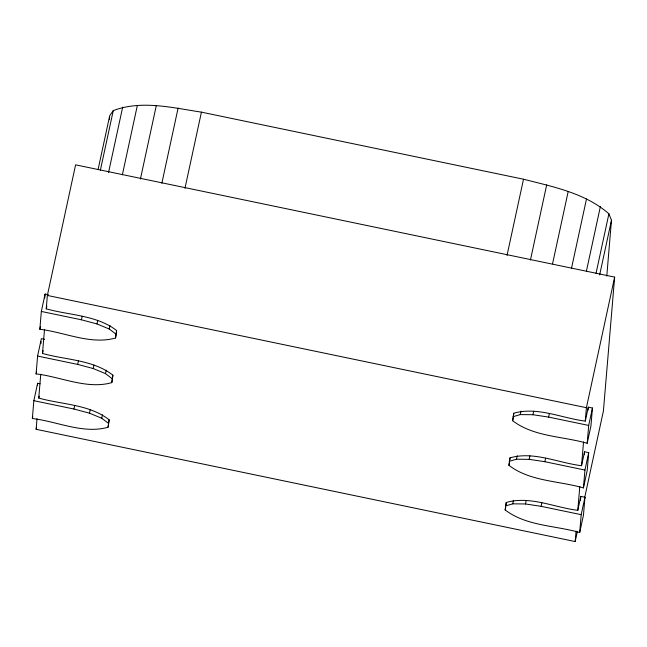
<?xml version="1.0" encoding="UTF-8"?>
<svg xmlns="http://www.w3.org/2000/svg" width="647" height="647" viewBox="0 0 647 647"><rect width="100%" height="100%" fill="white"/><g stroke="black" fill="none" stroke-linecap="round" stroke-linejoin="round"><path stroke-width="0.97" d="M40.753 374.265L38.755 398.067C62.072 404.642 89.302 404.286 109.141 419.782L108.057 427.238C83.309 434.339 56.807 421.294 32.35 418.528L33.846 400.679L37.615 383.267L40.106 383.784M44.497 329.647L42.5 353.448C65.816 360.023 93.047 359.667 112.885 375.163L111.802 382.62C87.054 389.729 60.551 376.675 36.095 373.909L37.591 356.06L41.359 338.648L44.683 339.343M584.516 498.344L603.416 410.95L614.65 277.102L75.602 164.839L47.368 295.444L46.244 308.829C69.561 315.404 96.791 315.049 116.63 330.544L115.546 338.001C90.798 345.11 64.296 332.057 39.839 329.291L41.335 311.45L45.104 294.029L48.428 294.725M37.445 385.248L37.615 383.267M40.939 343.606L41.109 341.624M44.772 298L45.104 294.029M577.302 531.737L575.175 541.555L36.135 429.293L37.016 418.779M109.383 119.711L109.634 116.735M108.057 427.238L109.141 419.782M111.802 382.62L112.885 375.163M115.546 338.001L116.63 330.544M505.153 509.933L506.245 502.484C529.893 495.602 554.382 507.483 577.795 510.329L580.812 496.395L584.961 497.26L583.465 515.101L579.696 532.521C555.094 525.404 526.237 526.14 505.153 509.933L505.719 507.321M508.906 465.322L509.99 457.866C533.638 450.983 558.126 462.856 581.54 465.711L584.556 451.776L588.705 452.641L587.209 470.49L583.44 487.903C558.838 480.786 529.982 481.53 508.906 465.322L509.464 462.71M512.65 420.704L513.734 413.247C537.382 406.365 561.871 418.245 585.284 421.092L588.301 407.157L592.45 408.022L590.954 425.872L587.185 443.284C562.591 436.175 533.735 436.911 512.65 420.704L513.403 417.218M505.994 505.461L506.245 502.484M509.82 459.847L509.99 457.866M513.564 415.237L513.734 413.247M575.175 541.555L576.056 531.041M577.795 510.329L579.793 486.528M581.54 465.711L583.537 441.909M585.284 421.092L586.408 407.707L614.65 277.102M580.472 500.357L580.812 496.395M584.306 454.752L584.556 451.776M588.05 410.133L588.301 407.157M579.696 532.521L581.192 514.672L584.961 497.26M583.44 487.903L584.945 470.054L588.705 452.641M587.185 443.284L588.689 425.435L592.45 408.022M606.781 276.14L611.48 220.239L608.9 213.825C585.373 193.089 553.056 186.789 523.504 179.219L201.427 112.141C172.676 107.806 141.434 99.864 113.257 110.605L109.715 115.74L98.093 169.465M39.839 329.291L40.47 326.387M46.244 308.829L46.843 306.039M36.095 373.909L36.515 371.976M42.5 353.448L43.098 350.658M32.35 418.528L32.771 416.587M38.755 398.067L39.152 396.207M36.135 429.293L36.556 427.327M100.374 170.193L113.257 110.605M108.534 172.547L122.687 107.095M115.878 334.03L109.238 329.008L96.945 323.929L81.425 319.796L82.177 316.31M112.133 378.649L105.493 373.626L93.2 368.539L77.68 364.415L78.433 360.929M122.356 174.803L137.35 105.445M108.389 423.267L101.749 418.245L89.456 413.158L73.936 409.033L74.688 405.548M96.945 323.929L97.697 320.443M93.2 368.539L93.952 365.062M89.456 413.158L90.208 409.68M140.415 179.041L156.259 105.776M109.238 329.008L109.998 325.522M105.493 373.626L106.245 370.141M101.749 418.245L102.501 414.759M161.847 183.279L178.111 108.057M184.953 188.342L201.427 112.141M507.03 255.419L523.504 179.219M530.435 260.045L546.699 184.824M552.546 263.855L568.179 191.561M512.982 416.733L520.22 414.598L520.972 411.112M509.238 461.343L516.476 459.216L517.228 455.731M505.493 505.962L512.731 503.835L513.483 500.349M520.22 414.598L532.934 414.727L533.686 411.241M516.476 459.216L529.189 459.346L529.942 455.86M571.487 268.343L586.489 198.985M512.731 503.835L525.445 503.964L526.197 500.479M532.934 414.727L548.599 417.089L549.352 413.603M529.189 459.346L544.855 461.707L545.607 458.222M586.433 271.053L600.376 206.579M525.445 503.964L541.11 506.326L541.862 502.84M596.016 273.414L608.9 213.825M599.648 274.943L611.48 220.239M47.368 295.444L586.408 407.707M41.335 311.45L81.425 319.796M548.599 417.089L588.689 425.435M37.591 356.06L77.68 364.415M544.855 461.707L584.945 470.054M33.846 400.679L73.936 409.033M541.11 506.326L581.192 514.672"/></g></svg>
